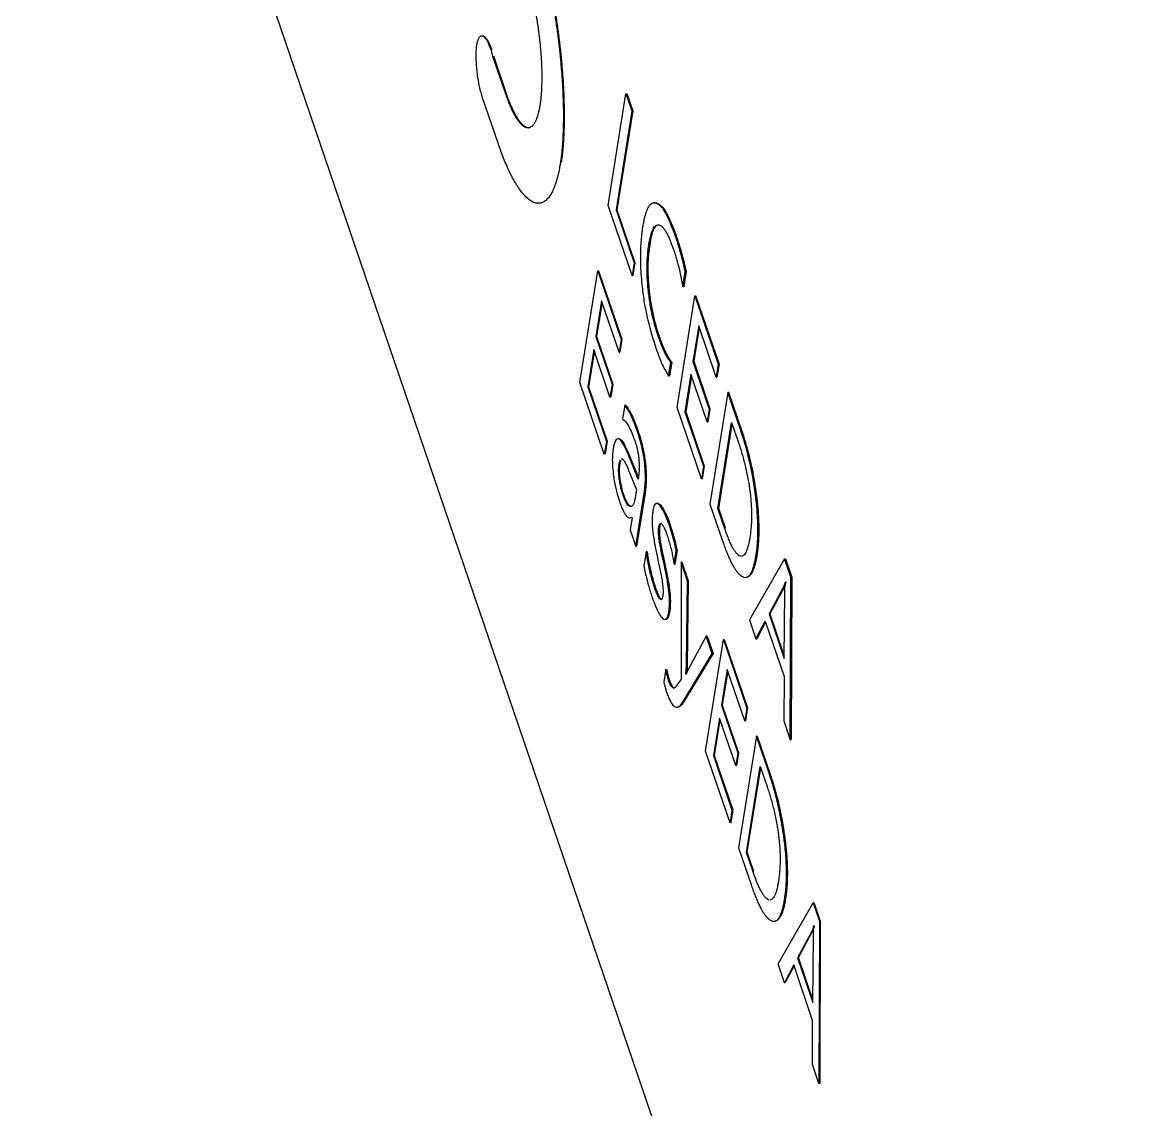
# Model space of a CAD drawing. Header units: millimetres. Extents: x 5 to 415, y 5 to 292.
# Drawn here: x 340.363 to 341.657, y 235.298 to 236.559 of the extents above; entities that cross this region are included whole.
import ezdxf

# ---------------------------------------------------------------- set-up
doc = ezdxf.new("R2010")
doc.units = ezdxf.units.MM

msp = doc.modelspace()

# ---------------------------------------------------------------- linework, layer by layer
at = {"color": 7, "linetype": 'Continuous', "lineweight": 25}
for p, q in [((340.3631, 237.4308), (342.9237, 229.9167)), ((340.9082, 236.5197), (340.9091, 236.5199)), ((340.9082, 236.5197), (340.925, 236.4704)), ((340.9091, 236.5199), (340.926, 236.4705)), ((340.9183, 236.4076), (340.8962, 236.4724)), ((340.925, 236.4704), (340.926, 236.4705)), ((341.0421, 236.3465), (341.0627, 236.476)), ((341.0627, 236.476), (341.0637, 236.4761)), ((341.0627, 236.476), (341.0695, 236.4561)), ((341.0637, 236.4761), (341.0705, 236.4562)), ((341.0695, 236.4561), (341.0512, 236.3414)), ((341.0705, 236.4562), (341.0522, 236.3415)), ((341.0695, 236.4561), (341.0705, 236.4562)), ((341.0698, 236.2651), (341.0421, 236.3465)), ((341.0512, 236.3414), (341.0522, 236.3415)), ((341.0512, 236.3414), (341.0722, 236.2799)), ((341.0522, 236.3415), (341.0731, 236.28)), ((341.0957, 236.3495), (341.0948, 236.3493)), ((341.0985, 236.3492), (341.0975, 236.3491)), ((341.0902, 236.3013), (341.0892, 236.3012)), ((341.1209, 236.3116), (341.1199, 236.3115)), ((341.0722, 236.2799), (341.0698, 236.2651)), ((341.0731, 236.28), (341.0708, 236.2653)), ((341.0722, 236.2799), (341.0731, 236.28)), ((341.0093, 236.1412), (341.03, 236.2706)), ((341.03, 236.2706), (341.0309, 236.2708)), ((341.03, 236.2706), (341.0571, 236.1911)), ((341.0309, 236.2708), (341.058, 236.1913)), ((341.0708, 236.2653), (341.0698, 236.2651)), ((341.1287, 236.2521), (341.1315, 236.2696)), ((341.1325, 236.2697), (341.1297, 236.2522)), ((341.1325, 236.2697), (341.1315, 236.2696)), ((341.0894, 236.2492), (341.0885, 236.2491)), ((341.1297, 236.2522), (341.1287, 236.2521)), ((341.1219, 236.1123), (341.1425, 236.2418)), ((341.1425, 236.2418), (341.1435, 236.2419)), ((341.1425, 236.2418), (341.1696, 236.1623)), ((341.1435, 236.2419), (341.1706, 236.1624)), ((341.0344, 236.2358), (341.0278, 236.1944)), ((341.035, 236.2339), (341.0287, 236.1945)), ((341.0547, 236.1762), (341.0344, 236.2358)), ((341.147, 236.207), (341.1403, 236.1655)), ((341.1476, 236.2051), (341.1413, 236.1657)), ((341.1673, 236.1474), (341.147, 236.207)), ((341.0278, 236.1944), (341.0287, 236.1945)), ((341.0278, 236.1944), (341.0466, 236.1392)), ((341.0287, 236.1945), (341.0476, 236.1393)), ((341.0571, 236.1911), (341.0547, 236.1762)), ((341.058, 236.1913), (341.0557, 236.1764)), ((341.0571, 236.1911), (341.058, 236.1913)), ((341.1008, 236.1959), (341.0998, 236.1958)), ((341.0254, 236.1796), (341.0185, 236.136)), ((341.0261, 236.1777), (341.0194, 236.1361)), ((341.0442, 236.1243), (341.0254, 236.1796)), ((341.0547, 236.1762), (341.0557, 236.1764)), ((341.1122, 236.1486), (341.1148, 236.1646)), ((341.1157, 236.1648), (341.1132, 236.1487)), ((341.1157, 236.1648), (341.1148, 236.1646)), ((341.1403, 236.1655), (341.1413, 236.1657)), ((341.1403, 236.1655), (341.1592, 236.1103)), ((341.1413, 236.1657), (341.1601, 236.1105)), ((341.1696, 236.1623), (341.1673, 236.1474)), ((341.1706, 236.1624), (341.1682, 236.1475)), ((341.1696, 236.1623), (341.1706, 236.1624)), ((341.1132, 236.1487), (341.1122, 236.1486)), ((341.138, 236.1507), (341.131, 236.1072)), ((341.1386, 236.1488), (341.132, 236.1073)), ((341.1568, 236.0955), (341.138, 236.1507)), ((341.1673, 236.1474), (341.1682, 236.1475)), ((341.0376, 236.0582), (341.0093, 236.1412)), ((341.0185, 236.136), (341.0194, 236.1361)), ((341.0185, 236.136), (341.04, 236.0729)), ((341.0194, 236.1361), (341.0409, 236.073)), ((341.0466, 236.1392), (341.0442, 236.1243)), ((341.0476, 236.1393), (341.0452, 236.1245)), ((341.0466, 236.1392), (341.0476, 236.1393)), ((341.0442, 236.1243), (341.0452, 236.1245)), ((341.1808, 236.1296), (341.1601, 236.0002)), ((341.1817, 236.1298), (341.1808, 236.1296)), ((341.1958, 236.0856), (341.1808, 236.1296)), ((341.1817, 236.1298), (341.1967, 236.0857)), ((341.0613, 236.1148), (341.0588, 236.0991)), ((341.0623, 236.115), (341.0613, 236.1148)), ((341.1502, 236.0293), (341.1219, 236.1123)), ((341.131, 236.1072), (341.132, 236.1073)), ((341.131, 236.1072), (341.1525, 236.0441)), ((341.132, 236.1073), (341.1535, 236.0442)), ((341.1592, 236.1103), (341.1568, 236.0955)), ((341.1601, 236.1105), (341.1578, 236.0957)), ((341.1592, 236.1103), (341.1601, 236.1105)), ((341.1568, 236.0955), (341.1578, 236.0957)), ((341.1693, 235.995), (341.1852, 236.0948)), ((341.1852, 236.0948), (341.1931, 236.0715)), ((341.0756, 236.0855), (341.0766, 236.0856)), ((341.1702, 235.9951), (341.1858, 236.0929)), ((341.1967, 236.0857), (341.1958, 236.0856)), ((341.04, 236.0729), (341.0376, 236.0582)), ((341.0409, 236.073), (341.0386, 236.0583)), ((341.04, 236.0729), (341.0409, 236.073)), ((341.0386, 236.0583), (341.0376, 236.0582)), ((341.0661, 236.0581), (341.0652, 236.058)), ((341.0769, 236.0292), (341.0652, 236.058)), ((341.0661, 236.0581), (341.0771, 236.0311)), ((341.0557, 236.0462), (341.0548, 236.0461)), ((341.1525, 236.0441), (341.1502, 236.0293)), ((341.1535, 236.0442), (341.1511, 236.0295)), ((341.1525, 236.0441), (341.1535, 236.0442)), ((341.055, 236.0297), (341.0559, 236.0299)), ((341.0657, 236.0397), (341.0749, 236.0168)), ((341.1511, 236.0295), (341.1502, 236.0293)), ((341.0749, 236.0168), (341.0735, 236.0079)), ((341.0593, 236.0108), (341.0603, 236.0109)), ((341.0741, 235.9511), (341.0836, 236.0106)), ((341.0846, 236.0107), (341.0751, 235.9512)), ((341.0846, 236.0107), (341.0836, 236.0106)), ((341.2139, 236.0102), (341.2129, 236.0101)), ((341.1012, 235.9996), (341.1022, 235.9997)), ((341.1601, 236.0002), (341.1746, 235.9577)), ((341.1702, 235.9951), (341.1693, 235.995)), ((341.1769, 235.9726), (341.1693, 235.995)), ((341.1779, 235.9727), (341.1702, 235.9951)), ((341.0698, 235.9847), (341.0675, 235.9704)), ((341.0675, 235.9704), (341.0741, 235.9511)), ((341.1009, 235.9738), (341.1018, 235.9739)), ((341.1128, 235.9764), (341.1138, 235.9765)), ((341.1769, 235.9726), (341.1779, 235.9727)), ((341.1009, 235.961), (341.1019, 235.9611)), ((341.0751, 235.9512), (341.0741, 235.9511)), ((341.0862, 235.9448), (341.0836, 235.9281)), ((341.0872, 235.945), (341.0862, 235.9448)), ((341.1185, 235.9304), (341.121, 235.9462)), ((341.122, 235.9463), (341.1195, 235.9305)), ((341.121, 235.9462), (341.122, 235.9463)), ((341.1947, 235.9402), (341.1957, 235.9403)), ((341.2145, 235.941), (341.2135, 235.9409)), ((341.1061, 235.9342), (341.107, 235.9344)), ((341.1185, 235.9304), (341.1195, 235.9305)), ((341.1276, 235.9329), (341.1266, 235.9328)), ((341.1266, 235.9328), (341.1266, 235.7973)), ((341.134, 235.9112), (341.1266, 235.9328)), ((341.1276, 235.9329), (341.1349, 235.9113)), ((341.2465, 235.9366), (341.2059, 235.8659)), ((341.2465, 235.9366), (341.2475, 235.9367)), ((341.2538, 235.9153), (341.2465, 235.9366)), ((341.2475, 235.9367), (341.2548, 235.9154)), ((341.2017, 235.9152), (341.2027, 235.9154)), ((341.2532, 235.727), (341.2538, 235.9153)), ((341.2548, 235.9154), (341.2538, 235.9153)), ((341.2548, 235.9154), (341.2542, 235.7272)), ((341.0956, 235.9041), (341.0966, 235.9042)), ((341.1327, 235.8129), (341.134, 235.9112)), ((341.1349, 235.9113), (341.1336, 235.813)), ((341.1349, 235.9113), (341.134, 235.9112)), ((341.245, 235.9035), (341.2286, 235.8728)), ((341.246, 235.9036), (341.2295, 235.8729)), ((341.1127, 235.8973), (341.1136, 235.8974)), ((341.2462, 235.821), (341.2468, 235.8981)), ((341.1124, 235.8756), (341.1134, 235.8757)), ((341.2059, 235.8659), (341.2134, 235.8439)), ((341.2134, 235.8439), (341.2241, 235.8645)), ((341.2244, 235.8634), (341.2143, 235.844)), ((341.2241, 235.8645), (341.246, 235.8002)), ((341.2295, 235.8729), (341.2286, 235.8728)), ((341.2286, 235.8728), (341.2462, 235.821)), ((341.2295, 235.8729), (341.2462, 235.8239)), ((341.1558, 235.847), (341.1345, 235.8075)), ((341.155, 235.7137), (341.1757, 235.8431)), ((341.1568, 235.8471), (341.1558, 235.847)), ((341.1627, 235.827), (341.1558, 235.847)), ((341.1568, 235.8471), (341.1636, 235.8271)), ((341.1757, 235.8431), (341.1766, 235.8433)), ((341.1757, 235.8431), (341.2027, 235.7636)), ((341.1766, 235.8433), (341.2037, 235.7638)), ((341.2134, 235.8439), (341.2143, 235.844)), ((341.1286, 235.7706), (341.1627, 235.827)), ((341.1636, 235.8271), (341.1296, 235.7707)), ((341.1627, 235.827), (341.1636, 235.8271)), ((341.1323, 235.8029), (341.1327, 235.8129)), ((341.1336, 235.813), (341.1327, 235.8129)), ((341.1336, 235.813), (341.1333, 235.8048)), ((341.1088, 235.8086), (341.1065, 235.7941)), ((341.1266, 235.7973), (341.121, 235.789)), ((341.1801, 235.8083), (341.1735, 235.7669)), ((341.1807, 235.8064), (341.1744, 235.767)), ((341.2004, 235.7487), (341.1801, 235.8083)), ((341.246, 235.8002), (341.2457, 235.749)), ((341.1296, 235.7707), (341.1286, 235.7706)), ((341.1735, 235.7669), (341.1744, 235.767)), ((341.1735, 235.7669), (341.1923, 235.7117)), ((341.1744, 235.767), (341.1932, 235.7118)), ((341.2027, 235.7636), (341.2004, 235.7487)), ((341.2037, 235.7638), (341.2013, 235.7489)), ((341.2027, 235.7636), (341.2037, 235.7638)), ((341.1711, 235.7521), (341.1641, 235.7085)), ((341.1717, 235.7502), (341.1651, 235.7086)), ((341.1899, 235.6969), (341.1711, 235.7521)), ((341.2004, 235.7487), (341.2013, 235.7489)), ((341.2457, 235.749), (341.2532, 235.727)), ((341.2139, 235.7309), (341.1932, 235.6015)), ((341.2148, 235.7311), (341.2139, 235.7309)), ((341.2289, 235.6869), (341.2139, 235.7309)), ((341.2148, 235.7311), (341.2298, 235.687)), ((341.2532, 235.727), (341.2542, 235.7272)), ((341.1833, 235.6307), (341.155, 235.7137)), ((341.1641, 235.7085), (341.1651, 235.7086)), ((341.1641, 235.7085), (341.1856, 235.6454)), ((341.1651, 235.7086), (341.1866, 235.6456)), ((341.1923, 235.7117), (341.1899, 235.6969)), ((341.1932, 235.7118), (341.1909, 235.697)), ((341.1923, 235.7117), (341.1932, 235.7118)), ((341.1899, 235.6969), (341.1909, 235.697)), ((341.2024, 235.5963), (341.2183, 235.6961)), ((341.2033, 235.5965), (341.2189, 235.6943)), ((341.2183, 235.6961), (341.2262, 235.6728)), ((341.2298, 235.687), (341.2289, 235.6869)), ((341.1856, 235.6454), (341.1833, 235.6307)), ((341.1866, 235.6456), (341.1843, 235.6308)), ((341.1856, 235.6454), (341.1866, 235.6456)), ((341.1843, 235.6308), (341.1833, 235.6307)), ((341.247, 235.6115), (341.246, 235.6114)), ((341.1932, 235.6015), (341.2077, 235.559)), ((341.2033, 235.5965), (341.2024, 235.5963)), ((341.21, 235.5739), (341.2024, 235.5963)), ((341.211, 235.5741), (341.2033, 235.5965)), ((341.21, 235.5739), (341.211, 235.5741)), ((341.2278, 235.5415), (341.2288, 235.5417)), ((341.239, 235.4673), (341.2797, 235.5379)), ((341.2476, 235.5423), (341.2466, 235.5422)), ((341.2797, 235.5379), (341.2806, 235.5381)), ((341.2797, 235.5379), (341.2869, 235.5166)), ((341.2806, 235.5381), (341.2879, 235.5167)), ((341.2348, 235.5166), (341.2358, 235.5167)), ((341.2869, 235.5166), (341.2863, 235.3284)), ((341.2869, 235.5166), (341.2879, 235.5167)), ((341.2879, 235.5167), (341.2873, 235.3285)), ((341.2781, 235.5048), (341.2617, 235.4741)), ((341.2626, 235.4743), (341.2791, 235.505)), ((341.2793, 235.4223), (341.28, 235.4994)), ((341.2626, 235.4743), (341.2617, 235.4741)), ((341.2617, 235.4741), (341.2793, 235.4223)), ((341.2793, 235.4252), (341.2626, 235.4743)), ((341.2465, 235.4452), (341.239, 235.4673)), ((341.2572, 235.4658), (341.2465, 235.4452)), ((341.2575, 235.4648), (341.2474, 235.4454)), ((341.2791, 235.4015), (341.2572, 235.4658)), ((341.2465, 235.4452), (341.2474, 235.4454)), ((341.2788, 235.3504), (341.2791, 235.4015)), ((341.2863, 235.3284), (341.2788, 235.3504)), ((341.2873, 235.3285), (341.2863, 235.3284))]:
    msp.add_line(p, q, dxfattribs=at)
for points, knots in [([(340.9689, 236.6252), (340.9691, 236.6246), (340.9698, 236.6216), (340.9711, 236.616), (340.9727, 236.6085), (340.9743, 236.6009), (340.9758, 236.5932), (340.9772, 236.5854), (340.9786, 236.5776), (340.9799, 236.5697), (340.9811, 236.5618), (340.9823, 236.5539), (340.9834, 236.546), (340.9844, 236.5381), (340.9853, 236.5301), (340.9862, 236.5223), (340.9869, 236.5144), (340.9876, 236.5066), (340.9883, 236.4989), (340.9888, 236.4912), (340.9892, 236.4836), (340.9896, 236.4761), (340.9899, 236.4688), (340.9901, 236.4615), (340.9902, 236.4544), (340.9902, 236.4474), (340.9901, 236.4406), (340.9899, 236.4339), (340.9897, 236.4274), (340.9893, 236.4211), (340.9889, 236.4151), (340.9884, 236.4092), (340.9877, 236.4027), (340.9871, 236.3985), (340.9867, 236.396)], [0, 0, 0, 0, 0.007894, 0.039478, 0.071061, 0.102644, 0.134227, 0.165811, 0.197394, 0.228977, 0.26056, 0.292143, 0.323726, 0.355309, 0.386892, 0.418475, 0.450058, 0.481641, 0.513224, 0.544807, 0.57639, 0.607974, 0.639557, 0.67114, 0.702724, 0.734307, 0.765891, 0.797474, 0.829058, 0.860642, 0.892225, 0.923809, 0.955393, 1, 1, 1, 1]), ([(340.9699, 236.6254), (340.97, 236.6247), (340.9708, 236.6217), (340.972, 236.6161), (340.9737, 236.6086), (340.9752, 236.601), (340.9767, 236.5933), (340.9782, 236.5855), (340.9795, 236.5777), (340.9808, 236.5699), (340.9821, 236.562), (340.9832, 236.554), (340.9843, 236.5461), (340.9853, 236.5382), (340.9863, 236.5303), (340.9871, 236.5224), (340.9879, 236.5146), (340.9886, 236.5068), (340.9892, 236.499), (340.9898, 236.4913), (340.9902, 236.4838), (340.9906, 236.4763), (340.9908, 236.4689), (340.991, 236.4616), (340.9911, 236.4545), (340.9911, 236.4475), (340.9911, 236.4407), (340.9909, 236.434), (340.9906, 236.4276), (340.9903, 236.4213), (340.9899, 236.4152), (340.9893, 236.4093), (340.9886, 236.4029), (340.988, 236.3986), (340.9877, 236.3961)], [0, 0, 0, 0, 0.007894, 0.039478, 0.071061, 0.102644, 0.134227, 0.165811, 0.197394, 0.228977, 0.26056, 0.292143, 0.323726, 0.355309, 0.386892, 0.418475, 0.450058, 0.481641, 0.513224, 0.544807, 0.57639, 0.607974, 0.639557, 0.67114, 0.702724, 0.734307, 0.765891, 0.797474, 0.829058, 0.860642, 0.892225, 0.923809, 0.955393, 1, 1, 1, 1]), ([(340.9634, 236.4631), (340.9635, 236.4635), (340.9638, 236.4657), (340.9642, 236.4688), (340.9647, 236.4736), (340.965, 236.4776), (340.9653, 236.4818), (340.9654, 236.4861), (340.9655, 236.4905), (340.9656, 236.4963), (340.9655, 236.501), (340.9654, 236.5058), (340.9652, 236.5108), (340.9649, 236.5158), (340.9646, 236.5209), (340.9642, 236.526), (340.9638, 236.5312), (340.9632, 236.5365), (340.9626, 236.5417), (340.962, 236.547), (340.9611, 236.5536), (340.9603, 236.5589), (340.9594, 236.5642), (340.9585, 236.5694), (340.9575, 236.5746), (340.9565, 236.5797), (340.9555, 236.5847), (340.9543, 236.5897), (340.9529, 236.5958), (340.9517, 236.6005), (340.9504, 236.6051), (340.9492, 236.6095), (340.9476, 236.6147), (340.9463, 236.6186), (340.9457, 236.6205)], [0, 0, 0, 0, 0.011292, 0.056489, 0.079076, 0.124273, 0.146861, 0.169448, 0.214646, 0.237233, 0.28243, 0.305018, 0.327605, 0.372802, 0.395389, 0.417977, 0.463173, 0.485761, 0.508348, 0.553544, 0.576132, 0.621328, 0.643916, 0.666503, 0.7117, 0.734288, 0.756875, 0.802072, 0.82466, 0.869857, 0.892445, 0.915032, 0.957422, 1, 1, 1, 1]), ([(340.8899, 236.5327), (340.89, 236.5332), (340.8904, 236.5352), (340.8915, 236.5396), (340.8935, 236.5427), (340.8959, 236.5432), (340.8978, 236.5424), (340.8998, 236.5404), (340.9026, 236.5363), (340.9047, 236.5309), (340.9061, 236.5272)], [0, 0, 0, 0, 0.028518, 0.143032, 0.35529, 0.460898, 0.566502, 0.672109, 0.777726, 1, 1, 1, 1]), ([(340.8955, 236.5428), (340.896, 236.543), (340.897, 236.5434), (340.8987, 236.5425), (340.9007, 236.5406), (340.9036, 236.5364), (340.9056, 236.531), (340.9071, 236.5274)], [0, 0, 0, 0, 0.128533, 0.299244, 0.46996, 0.640691, 1, 1, 1, 1]), ([(340.8962, 236.4724), (340.8961, 236.4729), (340.8952, 236.4756), (340.8933, 236.4829), (340.8914, 236.4928), (340.8901, 236.5026), (340.8895, 236.5099), (340.8891, 236.5168), (340.8891, 236.525), (340.8896, 236.5297), (340.8899, 236.5327)], [0, 0, 0, 0, 0.029746, 0.149232, 0.368825, 0.479016, 0.589199, 0.699389, 0.809597, 1, 1, 1, 1]), ([(340.9061, 236.5272), (340.9063, 236.5267), (340.9067, 236.5253), (340.9074, 236.5225), (340.9079, 236.5207), (340.9082, 236.5197)], [0, 0, 0, 0, 0.228152, 0.614234, 1, 1, 1, 1]), ([(340.925, 236.4704), (340.9252, 236.4699), (340.9261, 236.4675), (340.9273, 236.4644), (340.9288, 236.461), (340.9303, 236.4578), (340.9317, 236.4547), (340.9332, 236.452), (340.9347, 236.4494), (340.9362, 236.447), (340.9377, 236.4449), (340.9391, 236.443), (340.9406, 236.4413), (340.942, 236.4399), (340.9435, 236.4388), (340.9449, 236.4378), (340.9462, 236.4372), (340.9473, 236.4369), (340.9486, 236.4366), (340.9499, 236.4366), (340.9512, 236.4369), (340.9524, 236.4374), (340.9536, 236.4382), (340.9547, 236.4392), (340.9555, 236.4402), (340.9566, 236.4416), (340.9576, 236.4432), (340.9586, 236.4452), (340.9595, 236.4473), (340.9603, 236.4497), (340.9611, 236.4523), (340.9618, 236.455), (340.9626, 236.4585), (340.9631, 236.4616), (340.9634, 236.4631)], [0, 0, 0, 0, 0.011838, 0.059217, 0.082896, 0.106575, 0.153956, 0.177635, 0.201314, 0.248695, 0.272374, 0.296054, 0.343435, 0.367114, 0.390793, 0.438174, 0.461853, 0.485532, 0.509211, 0.556591, 0.58027, 0.603949, 0.65133, 0.675009, 0.698688, 0.722366, 0.769747, 0.793426, 0.817105, 0.864484, 0.888163, 0.911842, 0.95583, 1, 1, 1, 1]), ([(340.926, 236.4705), (340.9262, 236.47), (340.927, 236.4677), (340.9283, 236.4645), (340.9298, 236.4611), (340.9312, 236.4579), (340.9327, 236.4549), (340.9342, 236.4521), (340.9357, 236.4495), (340.9371, 236.4471), (340.9386, 236.445), (340.9401, 236.4431), (340.9415, 236.4415), (340.943, 236.4401), (340.9444, 236.4389), (340.9458, 236.438), (340.9472, 236.4373), (340.9482, 236.437), (340.9495, 236.4367), (340.9504, 236.4368), (340.951, 236.4369)], [0, 0, 0, 0, 0.0214, 0.107047, 0.149851, 0.192655, 0.278305, 0.321109, 0.363913, 0.449564, 0.492368, 0.535173, 0.620823, 0.663628, 0.706432, 0.792082, 0.834886, 0.87769, 0.920495, 1, 1, 1, 1]), ([(340.9589, 236.3492), (340.9588, 236.3492), (340.9579, 236.3494), (340.9557, 236.35), (340.953, 236.3514), (340.9501, 236.3534), (340.948, 236.3552), (340.9458, 236.3573), (340.9429, 236.3605), (340.94, 236.3643), (340.937, 236.3687), (340.9348, 236.3722), (340.9326, 236.3761), (340.9304, 236.3802), (340.9274, 236.3861), (340.9245, 236.3924), (340.9212, 236.4002), (340.9194, 236.4048), (340.9183, 236.4076)], [0, 0, 0, 0, 0.0133146, 0.0665818, 0.1731745, 0.2264422, 0.27971, 0.332978, 0.3862461, 0.4928457, 0.5461141, 0.5993826, 0.6526511, 0.7059197, 0.7591882, 0.8657898, 0.9190583, 1, 1, 1, 1]), ([(340.9867, 236.396), (340.9867, 236.3956), (340.9863, 236.3935), (340.9854, 236.3881), (340.9841, 236.3821), (340.9826, 236.3765), (340.9814, 236.3727), (340.9801, 236.3691), (340.9784, 236.3646), (340.9765, 236.3608), (340.9744, 236.3575), (340.9728, 236.3553), (340.9712, 236.3535), (340.9689, 236.3514), (340.9665, 236.35), (340.964, 236.3492), (340.9617, 236.3488), (340.96, 236.349), (340.9589, 236.3492)], [0, 0, 0, 0, 0.013257, 0.066293, 0.172427, 0.225463, 0.2785, 0.331536, 0.384572, 0.490707, 0.543744, 0.59678, 0.649817, 0.702853, 0.80899, 0.862026, 0.915063, 1, 1, 1, 1]), ([(341.0975, 236.3491), (341.0974, 236.3491), (341.0965, 236.3494), (341.0954, 236.3495), (341.0941, 236.3492), (341.0932, 236.3489), (341.092, 236.3482), (341.0908, 236.3473), (341.0897, 236.346), (341.0887, 236.3445), (341.0877, 236.3426), (341.0868, 236.3406), (341.0859, 236.3383), (341.0851, 236.3358), (341.0842, 236.3324), (341.0835, 236.3295), (341.0827, 236.3255), (341.0822, 236.3229), (341.0819, 236.3211)], [0, 0, 0, 0, 0.023105, 0.115595, 0.161813, 0.208031, 0.254249, 0.346745, 0.392962, 0.43918, 0.531665, 0.577881, 0.624097, 0.716566, 0.76278, 0.855238, 0.90145, 1, 1, 1, 1]), ([(341.0957, 236.3495), (341.0959, 236.3495), (341.0968, 236.3496), (341.0978, 236.3494), (341.0985, 236.3492)], [0, 0, 0, 0, 0.240589, 1, 1, 1, 1]), ([(341.1199, 236.3115), (341.1161, 236.3214), (341.1105, 236.336), (341.1028, 236.3464), (341.0993, 236.3482), (341.0975, 236.3491)], [0, 0, 0, 0, 0.509421, 0.752058, 1, 1, 1, 1]), ([(341.0985, 236.3492), (341.1003, 236.3483), (341.1038, 236.3465), (341.1115, 236.3361), (341.1171, 236.3215), (341.1209, 236.3116)], [0, 0, 0, 0, 0.247942, 0.490579, 1, 1, 1, 1]), ([(341.0819, 236.3211), (341.0818, 236.3207), (341.0815, 236.3185), (341.0811, 236.3154), (341.0807, 236.3117), (341.0803, 236.3079), (341.08, 236.3039), (341.0797, 236.2997), (341.0796, 236.2965), (341.0794, 236.2921), (341.0794, 236.2864), (341.0795, 236.2778), (341.08, 236.2672), (341.0808, 236.2588), (341.0812, 236.2545)], [0, 0, 0, 0, 0.025017, 0.125119, 0.175157, 0.225196, 0.325315, 0.375356, 0.425397, 0.47544, 0.575585, 0.675741, 0.836182, 1, 1, 1, 1]), ([(341.0892, 236.3012), (341.0906, 236.308), (341.0927, 236.3179), (341.0971, 236.3238), (341.0997, 236.3238), (341.1009, 236.3239)], [0, 0, 0, 0, 0.52714, 0.76579, 1, 1, 1, 1]), ([(341.0982, 236.3232), (341.0971, 236.3221), (341.0935, 236.3185), (341.0915, 236.3083), (341.0902, 236.3013)], [0, 0, 0, 0, 0.311639, 1, 1, 1, 1]), ([(341.1009, 236.3239), (341.1011, 236.3238), (341.1019, 236.3236), (341.1035, 236.3228), (341.1057, 236.3208), (341.1079, 236.3179), (341.1101, 236.3142), (341.1123, 236.3097), (341.1148, 236.3038), (341.1166, 236.299), (341.1176, 236.2962)], [0, 0, 0, 0, 0.032473, 0.16254, 0.292633, 0.422738, 0.552836, 0.682911, 0.812954, 1, 1, 1, 1]), ([(341.0885, 236.2491), (341.0881, 236.2538), (341.0872, 236.2634), (341.0869, 236.2824), (341.0883, 236.2935), (341.0892, 236.3012)], [0, 0, 0, 0, 0.232964, 0.471291, 1, 1, 1, 1]), ([(341.0902, 236.3013), (341.0892, 236.2936), (341.0879, 236.2825), (341.0882, 236.2636), (341.089, 236.254), (341.0894, 236.2492)], [0, 0, 0, 0, 0.528709, 0.767036, 1, 1, 1, 1]), ([(341.1315, 236.2696), (341.1314, 236.2702), (341.1307, 236.2734), (341.1297, 236.2777), (341.1282, 236.2837), (341.127, 236.2884), (341.1254, 236.294), (341.1238, 236.2994), (341.1219, 236.3056), (341.1206, 236.3095), (341.1199, 236.3115)], [0, 0, 0, 0, 0.0406262, 0.2033077, 0.2845709, 0.4471752, 0.5284312, 0.6909907, 0.8453439, 1, 1, 1, 1]), ([(341.1209, 236.3116), (341.121, 236.3111), (341.1219, 236.3085), (341.1234, 236.3039), (341.1254, 236.2974), (341.127, 236.2918), (341.1286, 236.2861), (341.1298, 236.2814), (341.1312, 236.2755), (341.132, 236.272), (341.1325, 236.2697)], [0, 0, 0, 0, 0.040623, 0.203152, 0.365693, 0.528254, 0.609511, 0.772116, 0.85338, 1, 1, 1, 1]), ([(341.1176, 236.2962), (341.1177, 236.2957), (341.1186, 236.2931), (341.1201, 236.2884), (341.1217, 236.2828), (341.1233, 236.277), (341.1245, 236.2722), (341.1259, 236.2661), (341.1273, 236.2598), (341.1282, 236.2547), (341.1287, 236.2521)], [0, 0, 0, 0, 0.040029, 0.200243, 0.360474, 0.440545, 0.600795, 0.680868, 0.839855, 1, 1, 1, 1]), ([(341.0812, 236.2545), (341.0819, 236.2483), (341.0834, 236.236), (341.0882, 236.2107), (341.0931, 236.1947), (341.0965, 236.1838)], [0, 0, 0, 0, 0.2419, 0.482058, 1, 1, 1, 1]), ([(341.0998, 236.1958), (341.0996, 236.1963), (341.0988, 236.1989), (341.0973, 236.2037), (341.0953, 236.2105), (341.0936, 236.2177), (341.092, 236.2253), (341.0906, 236.2331), (341.0894, 236.2411), (341.0888, 236.2464), (341.0885, 236.2491)], [0, 0, 0, 0, 0.034392, 0.172088, 0.309825, 0.447605, 0.585419, 0.72325, 0.860607, 1, 1, 1, 1]), ([(341.0894, 236.2492), (341.0895, 236.2486), (341.0899, 236.2453), (341.0906, 236.2393), (341.0918, 236.2314), (341.0933, 236.2236), (341.0949, 236.2161), (341.0968, 236.209), (341.0987, 236.2022), (341.1001, 236.198), (341.1008, 236.1959)], [0, 0, 0, 0, 0.034393, 0.172182, 0.310002, 0.447833, 0.585649, 0.723431, 0.861061, 1, 1, 1, 1]), ([(341.1148, 236.1646), (341.1146, 236.1648), (341.1137, 236.1659), (341.112, 236.1682), (341.1098, 236.1719), (341.1079, 236.1755), (341.1061, 236.1794), (341.1042, 236.1838), (341.102, 236.1895), (341.1005, 236.1937), (341.0998, 236.1958)], [0, 0, 0, 0, 0.036414, 0.182211, 0.328002, 0.473781, 0.546618, 0.692373, 0.84579, 1, 1, 1, 1]), ([(341.1008, 236.1959), (341.1009, 236.1954), (341.1018, 236.1929), (341.1034, 236.1885), (341.1055, 236.1831), (341.1077, 236.1781), (341.1096, 236.1743), (341.1115, 236.1708), (341.1134, 236.1677), (341.115, 236.1657), (341.1157, 236.1648)], [0, 0, 0, 0, 0.036413, 0.182133, 0.327869, 0.473622, 0.619392, 0.692232, 0.845416, 1, 1, 1, 1]), ([(341.0965, 236.1838), (341.0992, 236.176), (341.1043, 236.1616), (341.1097, 236.1527), (341.1122, 236.1486)], [0, 0, 0, 0, 0.537248, 1, 1, 1, 1]), ([(341.0756, 236.0855), (341.0732, 236.0921), (341.0686, 236.1049), (341.0637, 236.1116), (341.0613, 236.1148)], [0, 0, 0, 0, 0.515166, 1, 1, 1, 1]), ([(341.0623, 236.115), (341.0646, 236.1117), (341.0695, 236.105), (341.0742, 236.0922), (341.0766, 236.0856)], [0, 0, 0, 0, 0.484834, 1, 1, 1, 1]), ([(341.0588, 236.0991), (341.0612, 236.0968), (341.0659, 236.0923), (341.0706, 236.0801), (341.0729, 236.0741)], [0, 0, 0, 0, 0.5097, 1, 1, 1, 1]), ([(341.0836, 236.0106), (341.0837, 236.011), (341.084, 236.0131), (341.0845, 236.0172), (341.0849, 236.0221), (341.0852, 236.0264), (341.0853, 236.0308), (341.0852, 236.0364), (341.0847, 236.0452), (341.0837, 236.0529), (341.0824, 236.0602), (341.0816, 236.0642), (341.0805, 236.0691), (341.0792, 236.0738), (341.0775, 236.0797), (341.0763, 236.0834), (341.0756, 236.0855)], [0, 0, 0, 0, 0.02292, 0.114667, 0.206457, 0.252317, 0.298182, 0.389989, 0.467508, 0.614621, 0.651149, 0.72434, 0.760859, 0.833974, 0.907052, 1, 1, 1, 1]), ([(341.0766, 236.0856), (341.0767, 236.0851), (341.0776, 236.0826), (341.0788, 236.0788), (341.0804, 236.0732), (341.0816, 236.0685), (341.0827, 236.0635), (341.0837, 236.0588), (341.085, 236.0511), (341.0859, 236.0424), (341.0862, 236.0345), (341.0862, 236.0299), (341.0861, 236.0255), (341.0858, 236.0213), (341.0853, 236.016), (341.0849, 236.0127), (341.0846, 236.0107)], [0, 0, 0, 0, 0.02292, 0.114689, 0.160544, 0.252418, 0.298291, 0.344173, 0.420364, 0.566971, 0.640388, 0.71375, 0.750368, 0.823663, 0.89693, 1, 1, 1, 1]), ([(341.2129, 236.0101), (341.2128, 236.0107), (341.2124, 236.014), (341.2118, 236.0187), (341.2109, 236.0239), (341.2103, 236.0279), (341.2094, 236.0331), (341.2084, 236.0382), (341.2073, 236.0433), (341.2065, 236.0471), (341.2054, 236.052), (341.2042, 236.0569), (341.203, 236.0616), (341.2018, 236.0662), (341.2005, 236.0707), (341.1992, 236.0751), (341.1977, 236.0798), (341.1966, 236.0832), (341.1958, 236.0856)], [0, 0, 0, 0, 0.023998, 0.120055, 0.168058, 0.216061, 0.264064, 0.360125, 0.408128, 0.456131, 0.504133, 0.600183, 0.648185, 0.696185, 0.792222, 0.840221, 0.88822, 1, 1, 1, 1]), ([(341.1967, 236.0857), (341.1969, 236.0852), (341.1978, 236.0827), (341.199, 236.079), (341.2006, 236.0736), (341.2019, 236.0692), (341.2032, 236.0646), (341.2041, 236.0611), (341.2053, 236.0564), (341.2065, 236.0515), (341.2076, 236.0466), (341.2087, 236.0415), (341.2097, 236.0364), (341.2107, 236.0312), (341.2114, 236.0273), (341.2121, 236.0225), (341.213, 236.0168), (341.2136, 236.0124), (341.2139, 236.0102)], [0, 0, 0, 0, 0.023997, 0.120019, 0.168017, 0.264048, 0.312048, 0.360048, 0.408049, 0.504097, 0.552099, 0.600102, 0.69616, 0.744163, 0.792166, 0.840169, 0.919924, 1, 1, 1, 1]), ([(341.0652, 236.058), (341.0632, 236.0626), (341.0595, 236.0709), (341.055, 236.0761), (341.0522, 236.0759), (341.0497, 236.0733), (341.0486, 236.068), (341.0479, 236.0644)], [0, 0, 0, 0, 0.290711, 0.529971, 0.641214, 0.753447, 1, 1, 1, 1]), ([(341.0545, 236.0758), (341.0547, 236.0759), (341.0564, 236.0761), (341.0605, 236.0709), (341.0641, 236.0626), (341.0661, 236.0581)], [0, 0, 0, 0, 0.0735301, 0.491794, 1, 1, 1, 1]), ([(341.0729, 236.0741), (341.0731, 236.0736), (341.0739, 236.0711), (341.0754, 236.0659), (341.0768, 236.0594), (341.0777, 236.0527), (341.078, 236.0474), (341.0781, 236.0418), (341.0778, 236.0357), (341.0772, 236.0316), (341.0769, 236.0292)], [0, 0, 0, 0, 0.03795, 0.190574, 0.344187, 0.423341, 0.572949, 0.651197, 0.787472, 1, 1, 1, 1]), ([(341.1931, 236.0715), (341.1933, 236.071), (341.1942, 236.0684), (341.1957, 236.0637), (341.1977, 236.0571), (341.1995, 236.0502), (341.2013, 236.0429), (341.203, 236.0354), (341.2048, 236.026), (341.2058, 236.0191), (341.2064, 236.0148)], [0, 0, 0, 0, 0.031715, 0.158634, 0.285571, 0.41253, 0.539514, 0.666526, 0.793562, 1, 1, 1, 1]), ([(341.0479, 236.0644), (341.0478, 236.064), (341.0475, 236.0618), (341.0469, 236.0562), (341.0468, 236.0467), (341.0476, 236.0387), (341.048, 236.0353)], [0, 0, 0, 0, 0.058433, 0.292817, 0.694117, 1, 1, 1, 1]), ([(341.055, 236.0297), (341.0549, 236.0304), (341.0545, 236.0334), (341.0542, 236.0376), (341.0543, 236.0425), (341.0546, 236.0447), (341.0548, 236.0461)], [0, 0, 0, 0, 0.105138, 0.485384, 0.673472, 1, 1, 1, 1]), ([(341.0548, 236.0461), (341.0548, 236.0465), (341.0552, 236.0486), (341.0557, 236.0501), (341.0562, 236.0513)], [0, 0, 0, 0, 0.198737, 1, 1, 1, 1]), ([(341.0559, 236.0299), (341.0558, 236.0305), (341.0555, 236.0336), (341.0552, 236.0377), (341.0553, 236.0426), (341.0555, 236.0448), (341.0557, 236.0462)], [0, 0, 0, 0, 0.105138, 0.485384, 0.673472, 1, 1, 1, 1]), ([(341.0557, 236.0462), (341.0558, 236.0467), (341.0561, 236.0488), (341.0567, 236.0503), (341.0571, 236.0514)], [0, 0, 0, 0, 0.198737, 1, 1, 1, 1]), ([(341.0572, 236.0522), (341.0574, 236.0525), (341.0578, 236.0529), (341.0582, 236.0528), (341.0584, 236.0527)], [0, 0, 0, 0, 0.634417, 1, 1, 1, 1]), ([(341.0584, 236.0527), (341.0586, 236.0526), (341.0594, 236.0521), (341.0607, 236.0502), (341.063, 236.046), (341.0645, 236.0424), (341.0657, 236.0397)], [0, 0, 0, 0, 0.075418, 0.374862, 0.529599, 1, 1, 1, 1]), ([(341.048, 236.0353), (341.048, 236.0346), (341.0485, 236.0313), (341.0498, 236.0231), (341.0519, 236.0142), (341.054, 236.0069), (341.055, 236.004), (341.0555, 236.0025)], [0, 0, 0, 0, 0.055184, 0.27697, 0.683452, 0.841084, 1, 1, 1, 1]), ([(341.0593, 236.0108), (341.0591, 236.0113), (341.0583, 236.0139), (341.0571, 236.0179), (341.0558, 236.0238), (341.0553, 236.0274), (341.055, 236.0297)], [0, 0, 0, 0, 0.0954988, 0.4798605, 0.6713359, 1, 1, 1, 1]), ([(341.0603, 236.0109), (341.0601, 236.0114), (341.0592, 236.014), (341.0581, 236.018), (341.0568, 236.0239), (341.0563, 236.0276), (341.0559, 236.0299)], [0, 0, 0, 0, 0.0954988, 0.4798605, 0.6713359, 1, 1, 1, 1]), ([(341.0677, 235.9973), (341.0675, 235.9974), (341.0667, 235.9976), (341.0647, 235.999), (341.062, 236.0035), (341.0601, 236.0085), (341.0593, 236.0108)], [0, 0, 0, 0, 0.064653, 0.324712, 0.697267, 1, 1, 1, 1]), ([(341.0686, 235.9975), (341.0685, 235.9975), (341.0676, 235.9977), (341.0657, 235.9991), (341.063, 236.0036), (341.0611, 236.0087), (341.0603, 236.0109)], [0, 0, 0, 0, 0.064653, 0.324712, 0.697267, 1, 1, 1, 1]), ([(341.0735, 236.0079), (341.0734, 236.0075), (341.0731, 236.0054), (341.072, 236.001), (341.0702, 235.9974), (341.0683, 235.9974), (341.0677, 235.9973)], [0, 0, 0, 0, 0.061967, 0.31055, 0.746989, 1, 1, 1, 1]), ([(341.2064, 236.0148), (341.2065, 236.0141), (341.2069, 236.0108), (341.2075, 236.0048), (341.208, 235.9971), (341.2083, 235.9898), (341.2083, 235.9828), (341.208, 235.9764), (341.2074, 235.969), (341.2067, 235.9643), (341.2063, 235.9614)], [0, 0, 0, 0, 0.031511, 0.157838, 0.284166, 0.410463, 0.536711, 0.662908, 0.789061, 1, 1, 1, 1]), ([(341.2135, 235.9409), (341.2136, 235.9413), (341.2139, 235.9434), (341.2144, 235.9466), (341.2148, 235.9503), (341.2151, 235.9542), (341.2154, 235.9584), (341.2156, 235.9627), (341.2157, 235.966), (341.2157, 235.9705), (341.2156, 235.9764), (341.2153, 235.9855), (341.2146, 235.9945), (341.2138, 236.0033), (341.2132, 236.0078), (341.2129, 236.0101)], [0, 0, 0, 0, 0.024703, 0.123562, 0.172974, 0.222386, 0.32127, 0.370685, 0.4201, 0.469517, 0.568429, 0.667348, 0.831662, 0.9156, 1, 1, 1, 1]), ([(341.2139, 236.0102), (341.214, 236.0096), (341.2144, 236.0063), (341.2151, 236.0003), (341.2158, 235.9925), (341.2163, 235.9848), (341.2166, 235.9774), (341.2167, 235.9715), (341.2166, 235.9657), (341.2165, 235.9613), (341.2163, 235.9571), (341.216, 235.9541), (341.2157, 235.9503), (341.2152, 235.9458), (341.2147, 235.9426), (341.2145, 235.941)], [0, 0, 0, 0, 0.024701, 0.12359, 0.22249, 0.321398, 0.420308, 0.519215, 0.568628, 0.667521, 0.716931, 0.766341, 0.815749, 0.907693, 1, 1, 1, 1]), ([(341.0555, 236.0025), (341.0557, 236.002), (341.0565, 235.9995), (341.0581, 235.9953), (341.0603, 235.9907), (341.0625, 235.9873), (341.0642, 235.9855), (341.0658, 235.9844), (341.0676, 235.984), (341.0689, 235.9848), (341.0697, 235.9852)], [0, 0, 0, 0, 0.0368548, 0.1845903, 0.3324552, 0.4716855, 0.6103487, 0.6794927, 0.8180528, 1, 1, 1, 1]), ([(341.0938, 235.9922), (341.0938, 235.9918), (341.0935, 235.9897), (341.0931, 235.9858), (341.0929, 235.9795), (341.0932, 235.9749), (341.0934, 235.9721)], [0, 0, 0, 0, 0.081675, 0.409712, 0.649219, 1, 1, 1, 1]), ([(341.1012, 235.9996), (341.101, 235.9997), (341.1005, 236.0002), (341.0994, 236.0009), (341.0976, 236.0012), (341.0953, 235.9993), (341.0943, 235.9946), (341.0938, 235.9922)], [0, 0, 0, 0, 0.054975, 0.165006, 0.341466, 0.664482, 1, 1, 1, 1]), ([(341.0986, 236.0009), (341.099, 236.001), (341.1001, 236.0013), (341.1014, 236.0004), (341.1022, 235.9997)], [0, 0, 0, 0, 0.355013, 1, 1, 1, 1]), ([(341.1128, 235.9764), (341.1108, 235.9818), (341.107, 235.9922), (341.1031, 235.9972), (341.1012, 235.9996)], [0, 0, 0, 0, 0.523394, 1, 1, 1, 1]), ([(341.1022, 235.9997), (341.1041, 235.9973), (341.108, 235.9924), (341.1118, 235.982), (341.1138, 235.9765)], [0, 0, 0, 0, 0.476606, 1, 1, 1, 1]), ([(341.1009, 235.9738), (341.1009, 235.9742), (341.1012, 235.9757), (341.102, 235.9775), (341.1031, 235.9779), (341.104, 235.9772), (341.1043, 235.9769)], [0, 0, 0, 0, 0.119411, 0.444499, 0.765226, 1, 1, 1, 1]), ([(341.1035, 235.9775), (341.1034, 235.9776), (341.1028, 235.9777), (341.1022, 235.9761), (341.1019, 235.9744), (341.1018, 235.9739)], [0, 0, 0, 0, 0.122433, 0.759594, 1, 1, 1, 1]), ([(341.0934, 235.9721), (341.0934, 235.9715), (341.0937, 235.9682), (341.0945, 235.9622), (341.0957, 235.9556), (341.0968, 235.9493), (341.098, 235.9432), (341.099, 235.9385), (341.0995, 235.9361)], [0, 0, 0, 0, 0.053912, 0.270906, 0.48674, 0.59448, 0.796994, 1, 1, 1, 1]), ([(341.1009, 235.961), (341.1009, 235.9616), (341.1006, 235.964), (341.1004, 235.9679), (341.1005, 235.9714), (341.1008, 235.9732), (341.1009, 235.9738)], [0, 0, 0, 0, 0.1330726, 0.4739038, 0.8159254, 1, 1, 1, 1]), ([(341.1018, 235.9739), (341.1018, 235.9735), (341.1015, 235.9716), (341.1013, 235.9678), (341.1016, 235.9635), (341.1019, 235.9614), (341.1019, 235.9611)], [0, 0, 0, 0, 0.133108, 0.582122, 0.929572, 1, 1, 1, 1]), ([(341.1043, 235.9769), (341.1045, 235.9767), (341.105, 235.9762), (341.1061, 235.9746), (341.1079, 235.9711), (341.1092, 235.9674), (341.11, 235.9651)], [0, 0, 0, 0, 0.094913, 0.285139, 0.550762, 1, 1, 1, 1]), ([(341.11, 235.9651), (341.1102, 235.9646), (341.1111, 235.962), (341.1126, 235.9572), (341.1145, 235.9502), (341.1166, 235.9414), (341.1178, 235.9346), (341.1185, 235.9304)], [0, 0, 0, 0, 0.051438, 0.257468, 0.463555, 0.669682, 1, 1, 1, 1]), ([(341.121, 235.9462), (341.1209, 235.9468), (341.1202, 235.9499), (341.1186, 235.9568), (341.116, 235.9665), (341.1139, 235.9731), (341.1128, 235.9764)], [0, 0, 0, 0, 0.056791, 0.284211, 0.638706, 1, 1, 1, 1]), ([(341.1138, 235.9765), (341.1139, 235.976), (341.1148, 235.9735), (341.1167, 235.9675), (341.1194, 235.9581), (341.1211, 235.9503), (341.122, 235.9463)], [0, 0, 0, 0, 0.056793, 0.284128, 0.638295, 1, 1, 1, 1]), ([(341.1947, 235.9402), (341.1945, 235.9403), (341.1937, 235.9406), (341.1921, 235.9418), (341.1899, 235.9442), (341.1877, 235.9474), (341.1854, 235.9514), (341.1832, 235.9561), (341.1803, 235.9629), (341.1783, 235.9687), (341.1769, 235.9726)], [0, 0, 0, 0, 0.030428, 0.152347, 0.27426, 0.396152, 0.518013, 0.639842, 0.761642, 1, 1, 1, 1]), ([(341.1061, 235.9342), (341.1059, 235.9349), (341.1055, 235.9367), (341.1046, 235.9411), (341.1034, 235.9471), (341.102, 235.9541), (341.1013, 235.9587), (341.1009, 235.961)], [0, 0, 0, 0, 0.071933, 0.215803, 0.503596, 0.750345, 1, 1, 1, 1]), ([(341.1019, 235.9611), (341.102, 235.9604), (341.1024, 235.9571), (341.1033, 235.9524), (341.1044, 235.947), (341.1055, 235.9413), (341.1064, 235.9372), (341.107, 235.9344)], [0, 0, 0, 0, 0.072018, 0.360991, 0.520425, 0.67984, 1, 1, 1, 1]), ([(341.1746, 235.9577), (341.1748, 235.9572), (341.1756, 235.9547), (341.1768, 235.9513), (341.1786, 235.9465), (341.1801, 235.9429), (341.1819, 235.9386), (341.1833, 235.9354), (341.1848, 235.9324), (341.1859, 235.9303), (341.1874, 235.9276), (341.1889, 235.9251), (341.1904, 235.923), (341.1918, 235.921), (341.1933, 235.9194), (341.1947, 235.918), (341.1962, 235.9169), (341.1972, 235.9163), (341.1979, 235.9159)], [0, 0, 0, 0, 0.023245, 0.116255, 0.162749, 0.255768, 0.302264, 0.395293, 0.44179, 0.488287, 0.534785, 0.627831, 0.67433, 0.720829, 0.813882, 0.860381, 0.906879, 1, 1, 1, 1]), ([(341.2063, 235.9614), (341.2063, 235.9609), (341.2059, 235.9588), (341.2049, 235.9536), (341.2034, 235.9481), (341.2016, 235.9439), (341.2003, 235.942), (341.1989, 235.9406), (341.1978, 235.9398), (341.1968, 235.94), (341.1966, 235.94)], [0, 0, 0, 0, 0.0350069, 0.1751049, 0.4560268, 0.5962183, 0.7364504, 0.8064921, 0.9467728, 1, 1, 1, 1]), ([(341.0956, 235.9041), (341.0955, 235.9046), (341.0946, 235.9072), (341.0934, 235.911), (341.0919, 235.9167), (341.0907, 235.9215), (341.0896, 235.9265), (341.0885, 235.9314), (341.0874, 235.9375), (341.0866, 235.9424), (341.0862, 235.9448)], [0, 0, 0, 0, 0.044519, 0.2228755, 0.3119441, 0.4903193, 0.579386, 0.6684505, 0.8334728, 1, 1, 1, 1]), ([(341.0872, 235.945), (341.0873, 235.9443), (341.0878, 235.941), (341.0886, 235.9364), (341.0898, 235.93), (341.0909, 235.9249), (341.092, 235.92), (341.0932, 235.9155), (341.0947, 235.9101), (341.096, 235.9062), (341.0966, 235.9042)], [0, 0, 0, 0, 0.044518, 0.222786, 0.311847, 0.490185, 0.579253, 0.668322, 0.833165, 1, 1, 1, 1]), ([(341.1979, 235.9159), (341.1981, 235.9158), (341.1989, 235.9154), (341.2001, 235.9152), (341.2014, 235.9152), (341.2024, 235.9153), (341.2036, 235.9158), (341.2048, 235.9166), (341.2059, 235.9177), (341.2067, 235.9188), (341.2077, 235.9204), (341.2087, 235.9223), (341.2096, 235.9245), (341.2104, 235.9269), (341.2112, 235.9295), (341.212, 235.9329), (341.2128, 235.9364), (341.2133, 235.9394), (341.2135, 235.9409)], [0, 0, 0, 0, 0.023739, 0.11877, 0.166256, 0.213743, 0.26123, 0.356274, 0.403761, 0.451248, 0.498734, 0.593767, 0.641252, 0.688736, 0.78375, 0.831233, 0.915492, 1, 1, 1, 1]), ([(341.2145, 235.941), (341.2144, 235.9406), (341.2141, 235.9385), (341.2136, 235.9357), (341.2127, 235.9319), (341.212, 235.9291), (341.2112, 235.9265), (341.2104, 235.9241), (341.2095, 235.922), (341.2085, 235.9202), (341.2077, 235.919), (341.2066, 235.9176), (341.2055, 235.9165), (341.2043, 235.9158), (341.2035, 235.9155), (341.2029, 235.9154), (341.2027, 235.9154)], [0, 0, 0, 0, 0.028957, 0.144831, 0.202751, 0.318641, 0.376563, 0.434485, 0.5504, 0.608325, 0.66625, 0.724176, 0.840113, 0.898039, 0.955965, 1, 1, 1, 1]), ([(341.0836, 235.9281), (341.0837, 235.9275), (341.0843, 235.9243), (341.0855, 235.9186), (341.087, 235.9125), (341.0882, 235.9079), (341.0895, 235.9035), (341.091, 235.8984), (341.0923, 235.8947), (341.0929, 235.8928)], [0, 0, 0, 0, 0.049174, 0.246137, 0.443064, 0.54143, 0.639793, 0.819436, 1, 1, 1, 1]), ([(341.0995, 235.9361), (341.0997, 235.9355), (341.1001, 235.9336), (341.101, 235.9292), (341.1024, 235.923), (341.1039, 235.9154), (341.1047, 235.9102), (341.1051, 235.9076)], [0, 0, 0, 0, 0.067203, 0.201612, 0.470474, 0.733752, 1, 1, 1, 1]), ([(341.1127, 235.8973), (341.1126, 235.898), (341.1122, 235.9013), (341.1114, 235.9073), (341.11, 235.9151), (341.1088, 235.9215), (341.1075, 235.9279), (341.1066, 235.9317), (341.1061, 235.9342)], [0, 0, 0, 0, 0.052418, 0.262986, 0.472872, 0.682569, 0.787355, 1, 1, 1, 1]), ([(341.107, 235.9344), (341.1072, 235.9337), (341.1079, 235.9306), (341.1088, 235.9262), (341.1101, 235.9199), (341.1113, 235.9134), (341.1127, 235.9055), (341.1133, 235.9001), (341.1136, 235.8974)], [0, 0, 0, 0, 0.052396, 0.262031, 0.366833, 0.576549, 0.786054, 1, 1, 1, 1]), ([(341.1054, 235.8938), (341.1053, 235.8934), (341.105, 235.8917), (341.1043, 235.8896), (341.1029, 235.8892), (341.1016, 235.8904), (341.1, 235.893), (341.098, 235.8974), (341.0965, 235.9016), (341.0956, 235.9041)], [0, 0, 0, 0, 0.049328, 0.208384, 0.337171, 0.465462, 0.578209, 0.752667, 1, 1, 1, 1]), ([(341.0966, 235.9042), (341.0968, 235.9037), (341.0976, 235.9012), (341.099, 235.8976), (341.1006, 235.894), (341.1021, 235.8912), (341.1033, 235.8894), (341.1039, 235.8896), (341.104, 235.8896)], [0, 0, 0, 0, 0.073418, 0.36754, 0.558582, 0.706963, 0.986765, 1, 1, 1, 1]), ([(341.1051, 235.9076), (341.1052, 235.9069), (341.1055, 235.9043), (341.1059, 235.8997), (341.1057, 235.8959), (341.1055, 235.8942), (341.1054, 235.8938)], [0, 0, 0, 0, 0.12684, 0.512205, 0.885267, 1, 1, 1, 1]), ([(341.2473, 235.9101), (341.2472, 235.9097), (341.2467, 235.9081), (341.246, 235.9057), (341.2453, 235.9041), (341.245, 235.9035)], [0, 0, 0, 0, 0.136104, 0.680826, 1, 1, 1, 1]), ([(341.2483, 235.9102), (341.2482, 235.9099), (341.2479, 235.9089), (341.2474, 235.9072), (341.2467, 235.9052), (341.2462, 235.9042), (341.246, 235.9036)], [0, 0, 0, 0, 0.136088, 0.408288, 0.703471, 1, 1, 1, 1]), ([(341.2468, 235.8981), (341.2469, 235.8987), (341.2469, 235.9003), (341.247, 235.9031), (341.2472, 235.9063), (341.2474, 235.9085), (341.2475, 235.9096)], [0, 0, 0, 0, 0.1365202, 0.4095528, 0.7046723, 1, 1, 1, 1]), ([(341.0929, 235.8928), (341.0931, 235.8923), (341.0939, 235.8897), (341.0955, 235.8854), (341.0973, 235.881), (341.0988, 235.8777), (341.1003, 235.8747), (341.1017, 235.8721), (341.1035, 235.8696), (341.1044, 235.8686), (341.105, 235.868)], [0, 0, 0, 0, 0.0448881, 0.2245626, 0.4042906, 0.4940936, 0.583902, 0.7637977, 0.8536243, 1, 1, 1, 1]), ([(341.1124, 235.8756), (341.1125, 235.876), (341.1128, 235.8781), (341.1132, 235.882), (341.1133, 235.8888), (341.1129, 235.894), (341.1127, 235.8973)], [0, 0, 0, 0, 0.076903, 0.385904, 0.602011, 1, 1, 1, 1]), ([(341.1136, 235.8974), (341.1137, 235.8968), (341.114, 235.8935), (341.1142, 235.8885), (341.1141, 235.8817), (341.1137, 235.878), (341.1134, 235.8757)], [0, 0, 0, 0, 0.076891, 0.386617, 0.609283, 1, 1, 1, 1]), ([(341.105, 235.868), (341.1052, 235.8678), (341.1061, 235.867), (341.108, 235.8661), (341.1104, 235.8675), (341.1118, 235.8717), (341.1123, 235.8748), (341.1124, 235.8756)], [0, 0, 0, 0, 0.054293, 0.272418, 0.590928, 0.906652, 1, 1, 1, 1]), ([(341.1134, 235.8757), (341.1133, 235.8753), (341.113, 235.8732), (341.112, 235.8694), (341.1104, 235.8665), (341.109, 235.8669), (341.1085, 235.8671)], [0, 0, 0, 0, 0.074729, 0.374933, 0.814896, 1, 1, 1, 1]), ([(341.1122, 235.7957), (341.112, 235.7963), (341.1115, 235.7978), (341.1107, 235.8007), (341.1097, 235.8044), (341.1091, 235.8072), (341.1088, 235.8086)], [0, 0, 0, 0, 0.1349566, 0.4051797, 0.7008775, 1, 1, 1, 1]), ([(341.1097, 235.8087), (341.1099, 235.8081), (341.1103, 235.8062), (341.111, 235.8031), (341.112, 235.7993), (341.1128, 235.797), (341.1132, 235.7959)], [0, 0, 0, 0, 0.1349373, 0.40504, 0.7004142, 1, 1, 1, 1]), ([(341.1345, 235.8075), (341.1343, 235.8072), (341.134, 235.8065), (341.1335, 235.8052), (341.1329, 235.8038), (341.1326, 235.8028), (341.1324, 235.8024)], [0, 0, 0, 0, 0.163811, 0.491446, 0.74558, 1, 1, 1, 1]), ([(341.1065, 235.7941), (341.1066, 235.7935), (341.1071, 235.7917), (341.1079, 235.7885), (341.1091, 235.7844), (341.11, 235.7817), (341.1105, 235.7803)], [0, 0, 0, 0, 0.120434, 0.36145, 0.67967, 1, 1, 1, 1]), ([(341.121, 235.789), (341.1209, 235.7888), (341.1203, 235.7878), (341.1192, 235.7869), (341.1174, 235.7867), (341.1153, 235.7884), (341.1134, 235.7923), (341.1124, 235.7951), (341.1122, 235.7957)], [0, 0, 0, 0, 0.056643, 0.283951, 0.428765, 0.681508, 0.922045, 1, 1, 1, 1]), ([(341.1132, 235.7959), (341.1133, 235.7954), (341.1142, 235.7929), (341.1159, 235.7893), (341.1178, 235.787), (341.1187, 235.7873), (341.1189, 235.7873)], [0, 0, 0, 0, 0.093077, 0.470025, 0.847733, 1, 1, 1, 1]), ([(341.1105, 235.7803), (341.1107, 235.7798), (341.1115, 235.7773), (341.1137, 235.7719), (341.1165, 235.7675), (341.119, 235.7653), (341.1208, 235.7646), (341.1222, 235.7646), (341.1236, 235.7651), (341.1246, 235.7657), (341.1259, 235.7669), (341.1272, 235.7683), (341.1281, 235.7698), (341.1286, 235.7706)], [0, 0, 0, 0, 0.0269592, 0.135215, 0.3235428, 0.4183481, 0.5130822, 0.6077567, 0.65504, 0.7496562, 0.7969344, 0.8982969, 1, 1, 1, 1]), ([(341.1296, 235.7707), (341.1295, 235.7705), (341.1288, 235.7695), (341.1279, 235.7682), (341.1265, 235.7667), (341.1254, 235.7657), (341.1243, 235.7651), (341.1238, 235.765), (341.1236, 235.7649)], [0, 0, 0, 0, 0.070414, 0.352174, 0.493018, 0.774868, 0.915729, 1, 1, 1, 1]), ([(341.246, 235.6114), (341.246, 235.6121), (341.2455, 235.6154), (341.2449, 235.62), (341.244, 235.6253), (341.2434, 235.6292), (341.2425, 235.6344), (341.2415, 235.6396), (341.2404, 235.6446), (341.2396, 235.6484), (341.2385, 235.6534), (341.2373, 235.6582), (341.2361, 235.6629), (341.2349, 235.6676), (341.2336, 235.6721), (341.2323, 235.6765), (341.2308, 235.6811), (341.2297, 235.6845), (341.2289, 235.6869)], [0, 0, 0, 0, 0.023998, 0.120055, 0.168058, 0.216061, 0.264064, 0.360125, 0.408128, 0.456131, 0.504133, 0.600183, 0.648185, 0.696185, 0.792222, 0.840221, 0.88822, 1, 1, 1, 1]), ([(341.2298, 235.687), (341.23, 235.6865), (341.2309, 235.684), (341.2321, 235.6803), (341.2337, 235.675), (341.235, 235.6705), (341.2363, 235.6659), (341.2372, 235.6625), (341.2385, 235.6577), (341.2396, 235.6529), (341.2407, 235.6479), (341.2418, 235.6429), (341.2428, 235.6378), (341.2438, 235.6326), (341.2445, 235.6287), (341.2453, 235.6239), (341.2461, 235.6182), (341.2467, 235.6138), (341.247, 235.6115)], [0, 0, 0, 0, 0.023997, 0.120019, 0.168017, 0.264048, 0.312048, 0.360048, 0.408049, 0.504097, 0.552099, 0.600102, 0.69616, 0.744163, 0.792166, 0.840169, 0.919924, 1, 1, 1, 1]), ([(341.2262, 235.6728), (341.2264, 235.6723), (341.2273, 235.6698), (341.2288, 235.665), (341.2308, 235.6584), (341.2327, 235.6515), (341.2344, 235.6442), (341.2361, 235.6367), (341.2379, 235.6274), (341.2389, 235.6204), (341.2395, 235.6161)], [0, 0, 0, 0, 0.031715, 0.158634, 0.285571, 0.41253, 0.539514, 0.666526, 0.793562, 1, 1, 1, 1]), ([(341.2395, 235.6161), (341.2396, 235.6154), (341.24, 235.6121), (341.2406, 235.6062), (341.2412, 235.5985), (341.2414, 235.5911), (341.2414, 235.5842), (341.2411, 235.5777), (341.2405, 235.5703), (341.2399, 235.5656), (341.2394, 235.5627)], [0, 0, 0, 0, 0.031511, 0.157838, 0.284166, 0.410463, 0.536711, 0.662908, 0.789061, 1, 1, 1, 1]), ([(341.2466, 235.5422), (341.2467, 235.5426), (341.247, 235.5448), (341.2475, 235.5479), (341.2479, 235.5517), (341.2482, 235.5556), (341.2485, 235.5597), (341.2487, 235.564), (341.2488, 235.5673), (341.2488, 235.5719), (341.2488, 235.5778), (341.2484, 235.5868), (341.2478, 235.5958), (341.2469, 235.6047), (341.2463, 235.6092), (341.246, 235.6114)], [0, 0, 0, 0, 0.024703, 0.123562, 0.172974, 0.222386, 0.32127, 0.370685, 0.4201, 0.469517, 0.568429, 0.667348, 0.831662, 0.9156, 1, 1, 1, 1]), ([(341.247, 235.6115), (341.2471, 235.6109), (341.2475, 235.6076), (341.2482, 235.6017), (341.2489, 235.5938), (341.2494, 235.5862), (341.2497, 235.5787), (341.2498, 235.5728), (341.2497, 235.5671), (341.2496, 235.5627), (341.2494, 235.5585), (341.2491, 235.5554), (341.2488, 235.5516), (341.2483, 235.5472), (341.2478, 235.544), (341.2476, 235.5423)], [0, 0, 0, 0, 0.024701, 0.12359, 0.22249, 0.321398, 0.420308, 0.519215, 0.568628, 0.667521, 0.716931, 0.766341, 0.815749, 0.907693, 1, 1, 1, 1]), ([(341.2278, 235.5415), (341.2276, 235.5416), (341.2268, 235.542), (341.2252, 235.5431), (341.223, 235.5455), (341.2208, 235.5488), (341.2185, 235.5528), (341.2163, 235.5574), (341.2134, 235.5642), (341.2114, 235.57), (341.21, 235.5739)], [0, 0, 0, 0, 0.030428, 0.152347, 0.27426, 0.396152, 0.518013, 0.639842, 0.761642, 1, 1, 1, 1]), ([(341.2077, 235.559), (341.2079, 235.5585), (341.2087, 235.556), (341.21, 235.5526), (341.2117, 235.5479), (341.2132, 235.5443), (341.215, 235.54), (341.2164, 235.5367), (341.2179, 235.5337), (341.219, 235.5316), (341.2205, 235.5289), (341.222, 235.5265), (341.2235, 235.5243), (341.2249, 235.5224), (341.2264, 235.5207), (341.2278, 235.5194), (341.2293, 235.5182), (341.2303, 235.5176), (341.231, 235.5172)], [0, 0, 0, 0, 0.023245, 0.116255, 0.162749, 0.255768, 0.302264, 0.395293, 0.44179, 0.488287, 0.534785, 0.627831, 0.67433, 0.720829, 0.813882, 0.860381, 0.906879, 1, 1, 1, 1]), ([(341.2394, 235.5627), (341.2394, 235.5623), (341.239, 235.5602), (341.238, 235.5549), (341.2365, 235.5494), (341.2347, 235.5453), (341.2334, 235.5433), (341.232, 235.542), (341.2309, 235.5412), (341.2299, 235.5413), (341.2297, 235.5414)], [0, 0, 0, 0, 0.035007, 0.175105, 0.456027, 0.596218, 0.73645, 0.806492, 0.946773, 1, 1, 1, 1]), ([(341.231, 235.5172), (341.2312, 235.5172), (341.232, 235.5168), (341.2332, 235.5165), (341.2345, 235.5165), (341.2355, 235.5167), (341.2367, 235.5171), (341.2379, 235.5179), (341.239, 235.5191), (341.2398, 235.5201), (341.2408, 235.5217), (341.2418, 235.5236), (341.2427, 235.5258), (341.2435, 235.5282), (341.2443, 235.5308), (341.2452, 235.5343), (341.2459, 235.5377), (341.2464, 235.5407), (341.2466, 235.5422)], [0, 0, 0, 0, 0.023739, 0.11877, 0.166256, 0.213743, 0.26123, 0.356274, 0.403761, 0.451248, 0.498734, 0.593767, 0.641252, 0.688736, 0.78375, 0.831233, 0.915492, 1, 1, 1, 1]), ([(341.2476, 235.5423), (341.2475, 235.5419), (341.2472, 235.5398), (341.2467, 235.537), (341.2458, 235.5332), (341.2451, 235.5304), (341.2443, 235.5278), (341.2435, 235.5254), (341.2426, 235.5233), (341.2416, 235.5215), (341.2408, 235.5203), (341.2398, 235.5189), (341.2386, 235.5179), (341.2374, 235.5172), (341.2366, 235.5168), (341.236, 235.5167), (341.2358, 235.5167)], [0, 0, 0, 0, 0.028957, 0.144831, 0.202751, 0.318641, 0.376563, 0.434485, 0.5504, 0.608325, 0.66625, 0.724176, 0.840113, 0.898039, 0.955965, 1, 1, 1, 1]), ([(341.2804, 235.5114), (341.2803, 235.5111), (341.2801, 235.5101), (341.2795, 235.5084), (341.2789, 235.5064), (341.2784, 235.5054), (341.2781, 235.5048)], [0, 0, 0, 0, 0.136088, 0.408288, 0.703471, 1, 1, 1, 1]), ([(341.2791, 235.505), (341.2792, 235.5052), (341.2796, 235.5059), (341.2801, 235.5074), (341.2808, 235.5094), (341.2812, 235.5108), (341.2814, 235.5115)], [0, 0, 0, 0, 0.136139, 0.408491, 0.704026, 1, 1, 1, 1]), ([(341.28, 235.4994), (341.28, 235.5), (341.28, 235.5017), (341.2802, 235.5056), (341.2804, 235.5088), (341.2806, 235.511)], [0, 0, 0, 0, 0.136526, 0.4095704, 1, 1, 1, 1])]:
    msp.add_open_spline(points, degree=3, knots=knots, dxfattribs=at)

doc.saveas('drawing.dxf')
